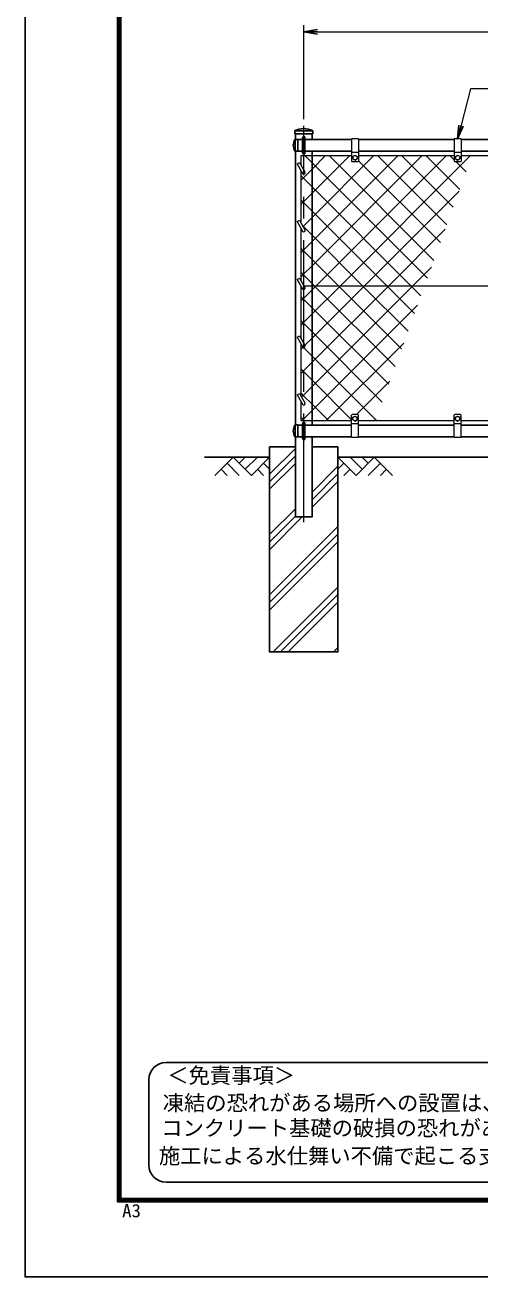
# Model space of a CAD drawing. Units: millimetres, scale not verified. Extents: x -4200 to 4200, y -2970 to 2970.
# Drawn here: x -4200 to -2869, y -2970 to 695 of the extents above; entities that cross this region are included whole.
import ezdxf
from ezdxf.enums import TextEntityAlignment as Align

# ---------------------------------------------------------------- set-up
doc = ezdxf.new("R2010")
doc.units = ezdxf.units.MM
doc.header["$LTSCALE"] = 10
doc.linetypes.add('USER1', pattern=[50.8, 31.75, -6.35, 6.35, -6.35])
for name, color, linetype, lineweight in [('0-0_D-STR1', 1, 'Continuous', 25), ('0-1_D-DCR-HCH', 7, 'Continuous', 13), ('0-2_D-STR3', 3, 'Continuous', 13), ('0-3_D-BMK', 2, 'USER1', 13), ('0-4_D-STR-DIM', 7, 'Continuous', 13), ('0-7_D-STR4', 7, 'Continuous', 25), ('0-8_D-BGD', 7, 'Continuous', 25), ('0-9_D-STR-TXT', 7, 'Continuous', 13), ('0-A_D-TTL-TXT', 7, 'Continuous', 25), ('0-C_D-TTL', 7, 'Continuous', 25)]:
    doc.layers.add(name, color=color, linetype=linetype, lineweight=lineweight)
doc.layers.add('0-5_0', color=7, linetype='Continuous')
doc.styles.add('ＭＳ ゴシック', font='')
doc.styles.get('ＭＳ ゴシック').set_extended_font_data('MS Gothic')

# ---------------------------------------------------------------- blocks, each defined once
blk = doc.blocks.new('_Open')
at = {"layer": '0-5_0'}
blk.add_line((-10, 1.667), (0, 0), dxfattribs=at)
blk.add_lwpolyline([(-10, -1.667), (0, 0), (-10, 0)], dxfattribs=at)

msp = doc.modelspace()

# ---------------------------------------------------------------- linework, layer by layer
at = {"layer": '0-0_D-STR1'}
for p, q in [((-3410.75, 385.56), (-3410.75, 377.23)), ((-3358.55, 385.23), (-3410.75, 385.23)), ((-3358.55, 377.23), (-3410.75, 377.23)), ((-3408.95, 377.23), (-3408.95, 360.73)), ((-3360.35, 360.23), (-3360.35, 377.23)), ((-3358.55, 385.56), (-3358.55, 377.23)), ((-3409.99, 360.73), (-3401.65, 360.73)), ((-3409.65, 360.73), (-3409.65, 325.73)), ((-3401.65, 360.73), (-3401.65, 325.73)), ((-3388.65, 360.23), (-3401.65, 360.23)), ((-3244.65, 360.23), (-3380.65, 360.23)), ((-2944.65, 360.23), (-3224.65, 360.23)), ((-2644.65, 360.23), (-2924.65, 360.23)), ((-3409.99, 325.73), (-3401.65, 325.73)), ((-3408.95, 325.73), (-3408.95, -475.27)), ((-3388.65, 326.23), (-3401.65, 326.23)), ((-3244.65, 326.23), (-3380.65, 326.23)), ((-3360.35, -475.77), (-3360.35, 326.23)), ((-2944.65, 326.23), (-3224.65, 326.23)), ((-2644.65, 326.23), (-2924.65, 326.23)), ((-3409.99, -475.27), (-3401.65, -475.27)), ((-3409.65, -510.27), (-3409.65, -475.27)), ((-3401.65, -510.27), (-3401.65, -475.27)), ((-3388.65, -475.77), (-3401.65, -475.77)), ((-3244.65, -475.77), (-3380.65, -475.77)), ((-2944.65, -475.77), (-3224.65, -475.77)), ((-2644.65, -475.77), (-2924.65, -475.77)), ((-3409.99, -510.27), (-3401.65, -510.27)), ((-3388.65, -509.77), (-3401.65, -509.77)), ((-3244.65, -509.77), (-3380.65, -509.77)), ((-2944.65, -509.77), (-3224.65, -509.77)), ((-2644.65, -509.77), (-2924.65, -509.77))]:
    msp.add_line(p, q, dxfattribs=at)
msp.add_lwpolyline([(-3408.95, -510.27), (-3408.95, -744.77), (-3360.35, -744.77), (-3360.35, -509.77)], dxfattribs=at)
for centre, radius, start, end in [((-3409.75, 385.56), 1, 122.29827, 180), ((-3384.65, 332.89), 59.34, 64.40505, 115.59495), ((-3359.55, 385.56), 1, 0, 57.70173), ((-3379.43, 343.23), 35.72, 151.52136, 208.47864), ((-3409.99, 359.73), 1, 90, 147.70173), ((-3409.99, 326.73), 1, 212.29827, 270), ((-3379.43, -492.77), 35.72, 151.52136, 208.47864), ((-3409.99, -476.27), 1, 90, 147.70173), ((-3409.99, -509.27), 1, 212.29827, 270)]:
    msp.add_arc(centre, radius, start, end, dxfattribs=at)
at = {"layer": '0-1_D-DCR-HCH'}
for p, q in [((-3392.65, 312.13), (-3391.55, 313.23)), ((-3360.35, 273.72), (-3320.84, 313.23)), ((-3360.35, 203), (-3250.13, 313.23)), ((-3360.35, 61.58), (-3108.71, 313.23)), ((-3360.35, -9.13), (-3038, 313.23)), ((-3004.02, 6.5), (-3310.75, 313.23)), ((-2985.16, 58.34), (-3224.65, 297.84)), ((-2966.29, 110.19), (-3169.33, 313.23)), ((-2947.42, 162.03), (-3098.62, 313.23)), ((-2928.55, 213.87), (-3027.91, 313.23)), ((-2944.65, 300.68), (-2957.2, 313.23)), ((-2909.68, 265.71), (-2939.2, 295.23)), ((-3384.65, 249.42), (-3360.35, 273.72)), ((-3384.65, 245.71), (-3392.65, 253.71)), ((-3392.65, 241.42), (-3384.65, 249.42)), ((-3360.35, 221.41), (-3384.65, 245.71)), ((-3070.17, -68.77), (-3360.35, 221.41)), ((-3384.65, 178.7), (-3360.35, 203)), ((-3384.65, 175), (-3392.65, 183)), ((-3392.65, 170.7), (-3384.65, 178.7)), ((-3360.35, 150.7), (-3384.65, 175)), ((-3140.88, -68.77), (-3360.35, 150.7)), ((-3392.65, 99.99), (-3392.62, 100.03)), ((-3384.65, 33.58), (-3392.65, 41.58)), ((-3392.65, 29.28), (-3384.65, 37.28)), ((-3384.65, 37.28), (-3360.35, 61.58)), ((-3360.35, 9.28), (-3384.65, 33.58)), ((-3282.3, -68.77), (-3360.35, 9.28)), ((-3384.65, -37.13), (-3392.65, -29.13)), ((-3392.65, -41.43), (-3384.65, -33.43)), ((-3384.65, -33.43), (-3360.35, -9.13)), ((-3360.35, -61.43), (-3384.65, -37.13)), ((-3353.01, -68.77), (-3360.35, -61.43)), ((-3117.24, -304.55), (-3353.01, -68.77)), ((-3098.37, -252.71), (-3282.3, -68.77)), ((-3060.63, -149.02), (-3140.88, -68.77)), ((-3041.76, -97.18), (-3070.17, -68.77)), ((-3384.65, -107.84), (-3392.65, -99.84)), ((-3360.35, -132.14), (-3384.65, -107.84)), ((-3136.11, -356.39), (-3360.35, -132.14)), ((-3384.65, -178.55), (-3392.65, -170.55)), ((-3360.35, -202.85), (-3384.65, -178.55)), ((-3154.98, -408.23), (-3360.35, -202.85)), ((-3388.05, -245.87), (-3392.65, -241.27)), ((-3392.65, -253.56), (-3386.43, -247.34)), ((-3319.03, -462.77), (-3092.31, -236.06)), ((-3230.31, -444.77), (-3132.77, -347.23)), ((-3248.31, -462.77), (-3244.65, -459.11)), ((-3177.6, -462.77), (-3173.24, -458.41)), ((-3484.65, -619.56), (-3408.95, -543.86)), ((-3591.08, -569.77), (-3644.29, -622.99)), ((-3591.08, -569.77), (-3537.87, -622.99)), ((-3573.34, -587.51), (-3555.6, -569.77)), ((-3555.6, -605.25), (-3520.13, -569.77)), ((-3537.87, -622.99), (-3484.65, -569.77)), ((-3484.65, -641.66), (-3408.95, -565.96)), ((-3231.44, -622.99), (-3284.65, -569.77)), ((-3213.7, -605.25), (-3249.18, -569.77)), ((-3178.23, -569.77), (-3231.44, -622.99)), ((-3195.87, -587.6), (-3213.7, -569.77)), ((-3178.23, -569.77), (-3125.02, -622.99)), ((-3626.55, -605.25), (-3608.73, -622.99)), ((-3608.82, -587.51), (-3573.18, -622.99)), ((-3520.13, -605.25), (-3502.31, -622.99)), ((-3502.39, -587.51), (-3484.65, -605.17)), ((-3484.65, -663.76), (-3408.95, -588.06)), ((-3360.35, -672.04), (-3284.65, -596.34)), ((-3360.35, -694.14), (-3284.65, -618.44)), ((-3266.92, -587.51), (-3284.65, -605.17)), ((-3249.18, -605.25), (-3267, -622.99)), ((-3160.49, -587.51), (-3196.13, -622.99)), ((-3142.76, -605.25), (-3160.57, -622.99)), ((-3360.35, -716.23), (-3284.65, -640.53)), ((-3484.65, -796.34), (-3408.95, -720.64)), ((-3484.65, -818.44), (-3408.95, -742.74)), ((-3484.65, -840.53), (-3388.89, -744.77)), ((-3484.65, -973.12), (-3284.65, -773.12)), ((-3484.65, -995.21), (-3284.65, -795.21)), ((-3484.65, -1017.31), (-3284.65, -817.31)), ((-3474.53, -1139.77), (-3284.65, -949.89)), ((-3452.44, -1139.77), (-3284.65, -971.99)), ((-3430.34, -1139.77), (-3284.65, -994.09)), ((-3297.76, -1139.77), (-3284.65, -1126.67))]:
    msp.add_line(p, q, dxfattribs=at)
for points in [[(-3392.65, -112.14), (-3384.65, -104.14), (-3360.35, -79.84), (-3349.29, -68.77), (-2967.29, 313.23)], [(-3392.65, -182.85), (-3384.65, -174.85), (-3360.35, -150.55), (-3278.58, -68.77), (-2896.58, 313.23)], [(-3386.77, 105.88), (-3384.65, 107.99), (-3360.35, 132.29), (-3179.42, 313.23)], [(-3022.89, -45.34), (-3360.35, 292.12), (-3381.46, 313.23)], [(-3381.09, -241.99), (-3360.35, -221.26), (-3207.87, -68.77), (-2930.45, 208.64)], [(-3392.65, -324.27), (-3384.65, -316.27), (-3360.35, -291.97), (-3137.16, -68.77), (-2970.92, 97.47)], [(-3079.5, -200.87), (-3211.59, -68.77), (-3360.35, 79.99), (-3384.65, 104.29), (-3387.47, 107.1)], [(-3391.17, -393.49), (-3384.65, -386.98), (-3360.35, -362.68), (-3066.45, -68.77), (-3011.38, -13.71)], [(-3389.74, -462.77), (-3384.65, -457.69), (-3360.35, -433.39), (-3051.84, -124.88)], [(-3173.84, -460.07), (-3360.35, -273.57), (-3384.65, -249.27), (-3386.75, -247.17)], [(-3244.65, -459.98), (-3360.35, -344.28), (-3384.65, -319.98), (-3392.65, -311.98)], [(-3312.57, -462.77), (-3360.35, -414.99), (-3384.65, -390.69), (-3392.65, -382.69)], [(-3383.28, -462.77), (-3384.65, -461.4), (-3392.65, -453.4)]]:
    msp.add_lwpolyline(points, dxfattribs=at)
at = {"layer": '0-2_D-STR3'}
for p, q in [((-3388.65, 321.23), (-3388.65, 365.23)), ((-3380.65, 321.23), (-3380.65, 365.23)), ((-3244.65, 362.23), (-3244.65, 297.23)), ((-3224.65, 362.23), (-3244.65, 362.23)), ((-3224.65, 362.23), (-3224.65, 297.23)), ((-2944.65, 362.23), (-2944.65, 297.23)), ((-2924.65, 362.23), (-2944.65, 362.23)), ((-2924.65, 362.23), (-2924.65, 297.23)), ((-3392.65, 285.08), (-3392.65, 313.23)), ((-3392.65, 313.23), (-3244.65, 313.23)), ((-3224.65, 322.23), (-3244.65, 322.23)), ((-3226.65, 295.23), (-3242.65, 295.23)), ((-3241.15, 310.97), (-3234.65, 314.73)), ((-3241.15, 310.97), (-3241.15, 303.48)), ((-3234.65, 314.73), (-3228.15, 310.97)), ((-3228.15, 310.97), (-3228.15, 303.48)), ((-3224.65, 313.23), (-2944.65, 313.23)), ((-2924.65, 322.23), (-2944.65, 322.23)), ((-2926.65, 295.23), (-2942.65, 295.23)), ((-2941.15, 310.97), (-2934.65, 314.73)), ((-2941.15, 310.97), (-2941.15, 303.48)), ((-2934.65, 314.73), (-2928.15, 310.97)), ((-2928.15, 310.97), (-2928.15, 303.48)), ((-2924.65, 313.23), (-2644.65, 313.23)), ((-3404.05, 288.82), (-3397.12, 292.82)), ((-3404.05, 288.82), (-3388.12, 261.23)), ((-3397.12, 292.82), (-3381.19, 265.23)), ((-3392.65, 116.08), (-3392.65, 269.08)), ((-3404.05, 119.82), (-3397.12, 123.82)), ((-3404.05, 119.82), (-3388.12, 92.23)), ((-3397.12, 123.82), (-3381.19, 96.23)), ((-3392.65, -52.92), (-3392.65, 100.08)), ((-3404.05, -49.18), (-3397.12, -45.18)), ((-3404.05, -49.18), (-3388.12, -76.77)), ((-3397.12, -45.18), (-3381.19, -72.77)), ((-3392.65, -221.92), (-3392.65, -68.92)), ((-1592.74, -68.77), (-3383.5, -68.77)), ((-3404.05, -218.18), (-3397.12, -214.18)), ((-3404.05, -218.18), (-3388.12, -245.77)), ((-3397.12, -214.18), (-3381.19, -241.77)), ((-3392.65, -390.92), (-3392.65, -237.92)), ((-3404.05, -387.18), (-3397.12, -383.18)), ((-3404.05, -387.18), (-3388.12, -414.77)), ((-3397.12, -383.18), (-3381.19, -410.77)), ((-3392.65, -462.77), (-3392.65, -406.92)), ((-3392.65, -462.77), (-3244.65, -462.77)), ((-3388.65, -514.77), (-3388.65, -470.77)), ((-3380.65, -514.77), (-3380.65, -470.77)), ((-3244.65, -511.77), (-3244.65, -446.77)), ((-3224.65, -471.77), (-3244.65, -471.77)), ((-3226.65, -444.77), (-3242.65, -444.77)), ((-3241.15, -460.52), (-3241.15, -453.03)), ((-3241.15, -460.52), (-3234.65, -464.27)), ((-3234.65, -464.27), (-3228.15, -460.52)), ((-3228.15, -460.52), (-3228.15, -453.03)), ((-3224.65, -511.77), (-3224.65, -446.77)), ((-3224.65, -462.77), (-2944.65, -462.77)), ((-2944.65, -511.77), (-2944.65, -446.77)), ((-2924.65, -471.77), (-2944.65, -471.77)), ((-2926.65, -444.77), (-2942.65, -444.77)), ((-2941.15, -460.52), (-2941.15, -453.03)), ((-2941.15, -460.52), (-2934.65, -464.27)), ((-2934.65, -464.27), (-2928.15, -460.52)), ((-2928.15, -460.52), (-2928.15, -453.03)), ((-2924.65, -511.77), (-2924.65, -446.77)), ((-2924.65, -462.77), (-2644.65, -462.77)), ((-3224.65, -511.77), (-3244.65, -511.77)), ((-2924.65, -511.77), (-2944.65, -511.77))]:
    msp.add_line(p, q, dxfattribs=at)
for points in [[(-3241.15, 303.48), (-3234.65, 299.73), (-3228.15, 303.48)], [(-2941.15, 303.48), (-2934.65, 299.73), (-2928.15, 303.48)], [(-3241.15, -453.03), (-3234.65, -449.27), (-3228.15, -453.03)], [(-2941.15, -453.03), (-2934.65, -449.27), (-2928.15, -453.03)]]:
    msp.add_lwpolyline(points, dxfattribs=at)
for centre in [(-3234.65, 307.23), (-2934.65, 307.23), (-3234.65, -456.77), (-2934.65, -456.77)]:
    msp.add_circle(centre, 6.49, dxfattribs=at)
for centre, radius, start, end in [((-3384.65, 365.23), 4, 0, 180), ((-3384.65, 321.23), 4, 180, 0), ((-3242.65, 297.23), 2, 180, 270), ((-3226.65, 297.23), 2, 270, 0), ((-2942.65, 297.23), 2, 180, 270), ((-2926.65, 297.23), 2, 270, 0), ((-3384.65, 263.23), 4, 210, 30), ((-3384.65, 94.23), 4, 210, 30), ((-3384.65, -74.77), 4, 210, 30), ((-3384.65, -243.77), 4, 210, 30), ((-3384.65, -412.77), 4, 210, 30), ((-3384.65, -470.77), 4, 0, 180), ((-3242.65, -446.77), 2, 90, 180), ((-3226.65, -446.77), 2, 0, 90), ((-2942.65, -446.77), 2, 90, 180), ((-2926.65, -446.77), 2, 0, 90), ((-3384.65, -514.77), 4, 180, 0)]:
    msp.add_arc(centre, radius, start, end, dxfattribs=at)
at = {"layer": '0-3_D-BMK'}
msp.add_line((-3384.65, -759.77), (-3384.65, 400.23), dxfattribs=at)
at = {"layer": '0-4_D-STR-DIM'}
for p, q in [((-3384.65, 420.23), (-3384.65, 695.23)), ((-3344.65, 675.23), (-1624.65, 675.23))]:
    msp.add_line(p, q, dxfattribs=at)
at = {"layer": '0-7_D-STR4'}
for p, q in [((-3408.95, -539.77), (-3484.65, -539.77)), ((-3284.65, -539.77), (-3360.35, -539.77))]:
    msp.add_line(p, q, dxfattribs=at)
msp.add_lwpolyline([(-3484.65, -539.77), (-3484.65, -1139.77), (-3284.65, -1139.77), (-3284.65, -539.77)], dxfattribs=at)
at = {"layer": '0-8_D-BGD'}
for p, q in [((-3484.65, -569.77), (-3674.65, -569.77)), ((-1684.65, -569.77), (-3284.65, -569.77))]:
    msp.add_line(p, q, dxfattribs=at)
at = {"layer": '0-9_D-STR-TXT'}
msp.add_lwpolyline([(-2594.22, 508.48), (-2896.67, 508.48), (-2934.15, 364.16)], dxfattribs=at)
at = {"layer": '0-A_D-TTL-TXT', "color": 2}
for p, q in [((-1341.81, -2342.19), (-3787.36, -2342.19)), ((-3837.36, -2392.19), (-3837.36, -2642.19)), ((-3787.36, -2692.19), (-1341.81, -2692.19))]:
    msp.add_line(p, q, dxfattribs=at)
for centre, start, end in [((-3787.36, -2392.19), 90, 180), ((-3787.36, -2642.19), 180, 270)]:
    msp.add_arc(centre, 50, start, end, dxfattribs=at)
at = {"layer": '0-C_D-TTL', "color": 2}
msp.add_lwpolyline([(-4199.68, 2970.23), (4200.32, 2970.23), (4200.32, -2969.77), (-4199.68, -2969.77)], close=True, dxfattribs=at)
at = {"layer": '0-C_D-TTL'}
for points in [[(-3929.68, 2750.23), (3930.32, 2750.23), (3930.32, -2749.77), (-3929.68, -2749.77)], [(-3927.18, 2747.73), (3927.82, 2747.73), (3927.82, -2747.27), (-3927.18, -2747.27)], [(-3924.68, 2745.23), (3925.32, 2745.23), (3925.32, -2744.77), (-3924.68, -2744.77)], [(-3922.18, 2742.73), (3922.82, 2742.73), (3922.82, -2742.27), (-3922.18, -2742.27)], [(-3919.68, 2740.23), (3920.32, 2740.23), (3920.32, -2739.77), (-3919.68, -2739.77)]]:
    msp.add_lwpolyline(points, close=True, dxfattribs=at)

# ---------------------------------------------------------------- block references
at = {"layer": '0-4_D-STR-DIM', "xscale": 4, "yscale": 4, "rotation": 180}
msp.add_blockref('_Open', (-3384.65, 675.23), dxfattribs=at)
at = {"layer": '0-9_D-STR-TXT', "xscale": 4, "yscale": 4, "rotation": 255.43959}
msp.add_blockref('_Open', (-2934.65, 362.23), dxfattribs=at)

# ---------------------------------------------------------------- texts
at = {"layer": '0-A_D-TTL-TXT', "style": 'ＭＳ ゴシック'}
for s, p in [('＜免責事項＞ \u3000\u3000', (-3783.65, -2416.37)), ('凍結の恐れがある場所への設置は、内部に溜まった雨水等の凍結融解により支柱の破損や', (-3797.18, -2496.87)), ('コンクリート基礎の破損の恐れがありますので施工時、水仕舞いを行ってください。', (-3801.29, -2570.29)), ('施工による水仕舞い不備で起こる支柱・基礎の破損について当社は責任を負いかねます。 ', (-3808.28, -2651.79))]:
    msp.add_text(s, height=45.67, dxfattribs=at).set_placement(p, align=Align.BOTTOM_LEFT)
at = {"layer": '0-C_D-TTL', "style": 'ＭＳ ゴシック', "width": 1.05}
msp.add_text('A3', height=38.49, dxfattribs=at).set_placement((-3915.77, -2806.58), align=Align.BOTTOM_LEFT)

doc.saveas('drawing.dxf')
